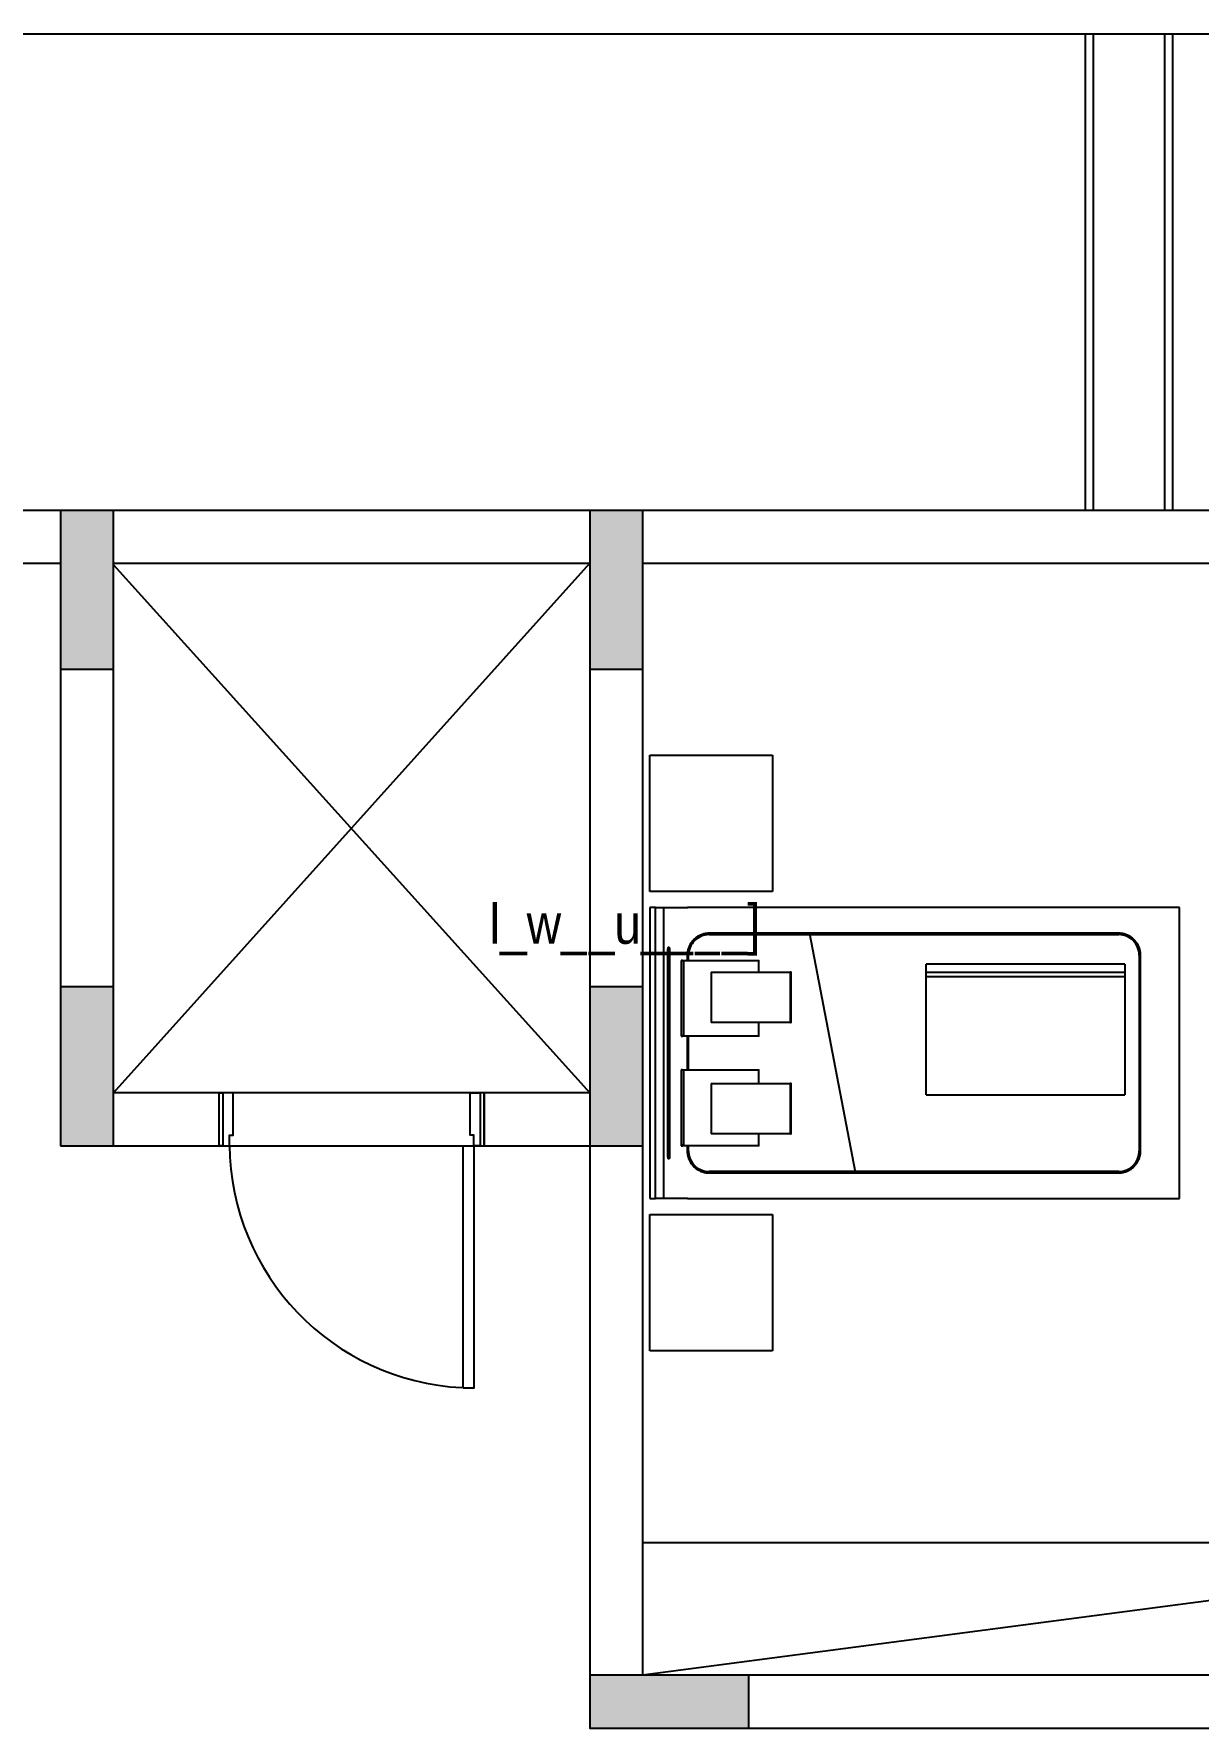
# Model space of a CAD drawing. Header units: metres. Extents: x -658 to -58, y -713 to -118.
# Drawn here: x -214.31 to -209.91, y -196.55 to -190.15 of the extents above; entities that cross this region are included whole.
import ezdxf

# ---------------------------------------------------------------- set-up
doc = ezdxf.new("R2010")
doc.units = ezdxf.units.M
doc.header["$LTSCALE"] = 100
doc.layers.add('plan', color=8, linetype='Continuous')
doc.styles.add('style12', font='xarab.shx')

# ---------------------------------------------------------------- blocks, each defined once
blk = doc.blocks.new('EN_Bed_and_2_bedside_tables_FR__Lit_avec_2_tables_de_chevets_17147 - 0900 x 1900 mm - Jumeau _1 place_-585251-الدور الاول')
for p, q in [((-1.125, -0.0259), (-0.61, -0.0259)), ((-1.125, -0.49), (-1.125, -0.0259)), ((-0.61, -0.0259), (-0.61, -0.49)), ((0.55, -0.0259), (-0.55, -0.0259)), ((-0.55, -0.0259), (-0.55, -0.0475)), ((-0.55, -0.0787), (-0.55, -0.0475)), ((-0.55, -0.0475), (0.55, -0.0475)), ((0.55, -0.0475), (0.55, -0.0259)), ((0.55, -0.0475), (0.55, -0.0787)), ((0.61, -0.0259), (1.125, -0.0259)), ((0.61, -0.49), (0.61, -0.0259)), ((1.125, -0.0259), (1.125, -0.49)), ((-0.55, -0.17), (-0.55, -0.0787)), ((-0.55, -0.0787), (0.55, -0.0787)), ((-0.39, -0.0947), (0.39, -0.0947)), ((0.39, -0.1006), (-0.39, -0.1006)), ((0.55, -0.0787), (0.55, -0.17)), ((-0.55, -0.1688), (-0.55, -2.0269)), ((-0.35, -0.1675), (-0.37, -0.1675)), ((-0.37, -0.1725), (-0.35, -0.1725)), ((-0.0635, -0.1449), (-0.35, -0.1449)), ((-0.35, -0.1477), (-0.3441, -0.1477)), ((-0.0635, -0.1528), (-0.35, -0.1528)), ((-0.0666, -0.1477), (-0.0635, -0.1477)), ((0.0635, -0.1675), (-0.0635, -0.1675)), ((-0.0635, -0.1725), (0.0635, -0.1725)), ((0.35, -0.1449), (0.0635, -0.1449)), ((0.0635, -0.1477), (0.0694, -0.1477)), ((0.35, -0.1528), (0.0635, -0.1528)), ((0.3469, -0.1477), (0.35, -0.1477)), ((0.37, -0.1675), (0.35, -0.1675)), ((0.35, -0.1725), (0.37, -0.1725)), ((0.55, -2.0269), (0.55, -0.1688)), ((-0.4525, -0.25), (-0.4525, -1.7969)), ((-0.4475, -1.7969), (-0.4475, -0.25)), ((0.4475, -0.25), (0.4475, -1.7969)), ((0.4525, -1.7969), (0.4525, -0.25)), ((-0.115, -0.2581), (-0.305, -0.2581)), ((0.305, -0.2581), (0.115, -0.2581)), ((-0.35, -0.4379), (-0.305, -0.4379)), ((-0.115, -0.4379), (-0.0635, -0.4379)), ((0.0635, -0.4379), (0.115, -0.4379)), ((0.305, -0.4379), (0.35, -0.4379)), ((-0.61, -0.49), (-1.125, -0.49)), ((1.125, -0.49), (0.61, -0.49)), ((-0.305, -0.5571), (-0.115, -0.5571)), ((-0.305, -0.5603), (-0.115, -0.5603)), ((0.115, -0.5571), (0.305, -0.5571)), ((0.115, -0.5603), (0.305, -0.5603)), ((-0.45, -0.8026), (0.45, -0.6307)), ((-0.1578, -1.07), (-0.1578, -1.82)), ((-0.0591, -1.07), (0.2889, -1.07)), ((0.2889, -1.07), (0.3062, -1.07)), ((0.2889, -1.07), (0.2889, -1.82)), ((0.3062, -1.07), (0.3062, -1.82)), ((0.3359, -1.82), (0.3359, -1.07)), ((0.2889, -1.82), (-0.0591, -1.82)), ((0.3062, -1.82), (0.2889, -1.82)), ((0.37, -1.8744), (-0.37, -1.8744)), ((-0.37, -1.8794), (0.37, -1.8794)), ((-0.55, -2.0269), (0.55, -2.0269))]:
    blk.add_line(p, q)
at = {"flags": 128}
for points in [[(-0.37, -0.1675), (-0.3733, -0.1676), (-0.3766, -0.1678), (-0.3799, -0.1681), (-0.3831, -0.1686), (-0.3864, -0.1692), (-0.3896, -0.1699), (-0.3928, -0.1708), (-0.3959, -0.1717), (-0.399, -0.1728), (-0.4021, -0.174), (-0.4051, -0.1754), (-0.4081, -0.1769), (-0.411, -0.1784), (-0.4138, -0.1801), (-0.4166, -0.1819), (-0.4192, -0.1839), (-0.4219, -0.1859), (-0.4244, -0.188), (-0.4268, -0.1902), (-0.4292, -0.1925), (-0.4314, -0.195), (-0.4336, -0.1975), (-0.4356, -0.2), (-0.4376, -0.2027), (-0.4394, -0.2054), (-0.4411, -0.2083), (-0.4427, -0.2111), (-0.4442, -0.2141), (-0.4456, -0.2171), (-0.4469, -0.2201), (-0.448, -0.2232), (-0.449, -0.2264), (-0.4499, -0.2295), (-0.4506, -0.2327), (-0.4513, -0.236), (-0.4518, -0.2392), (-0.4521, -0.2425), (-0.4524, -0.2458), (-0.4525, -0.2491), (-0.4525, -0.25)], [(0.4525, -0.25), (0.4524, -0.2467), (0.4522, -0.2434), (0.4519, -0.2401), (0.4514, -0.2369), (0.4508, -0.2336), (0.4501, -0.2304), (0.4492, -0.2272), (0.4483, -0.2241), (0.4472, -0.221), (0.446, -0.2179), (0.4446, -0.2149), (0.4431, -0.2119), (0.4416, -0.209), (0.4399, -0.2062), (0.4381, -0.2034), (0.4361, -0.2008), (0.4341, -0.1981), (0.432, -0.1956), (0.4298, -0.1932), (0.4275, -0.1908), (0.425, -0.1886), (0.4225, -0.1864), (0.42, -0.1844), (0.4173, -0.1824), (0.4146, -0.1806), (0.4117, -0.1789), (0.4089, -0.1773), (0.4059, -0.1758), (0.4029, -0.1744), (0.3999, -0.1731), (0.3968, -0.172), (0.3936, -0.171), (0.3905, -0.1701), (0.3873, -0.1694), (0.384, -0.1687), (0.3808, -0.1682), (0.3775, -0.1679), (0.3742, -0.1676), (0.3709, -0.1675), (0.37, -0.1675)], [(-0.1578, -1.07), (-0.1559, -1.07), (-0.1503, -1.07), (-0.1412, -1.07), (-0.1289, -1.07), (-0.1139, -1.07), (-0.0969, -1.07), (-0.0784, -1.07), (-0.0591, -1.07)], [(0.3062, -1.07), (0.3137, -1.07), (0.3213, -1.07), (0.3275, -1.07), (0.3321, -1.07), (0.335, -1.07), (0.3359, -1.07)], [(-0.4525, -1.7969), (-0.4524, -1.8002), (-0.4522, -1.8035), (-0.4519, -1.8068), (-0.4514, -1.8101), (-0.4508, -1.8133), (-0.4501, -1.8165), (-0.4492, -1.8197), (-0.4483, -1.8229), (-0.4472, -1.826), (-0.446, -1.829), (-0.4446, -1.832), (-0.4431, -1.835), (-0.4416, -1.8379), (-0.4399, -1.8407), (-0.4381, -1.8435), (-0.4361, -1.8462), (-0.4341, -1.8488), (-0.432, -1.8513), (-0.4298, -1.8537), (-0.4275, -1.8561), (-0.425, -1.8583), (-0.4225, -1.8605), (-0.42, -1.8625), (-0.4173, -1.8645), (-0.4146, -1.8663), (-0.4117, -1.868), (-0.4089, -1.8696), (-0.4059, -1.8711), (-0.4029, -1.8725), (-0.3999, -1.8738), (-0.3968, -1.8749), (-0.3936, -1.8759), (-0.3905, -1.8768), (-0.3873, -1.8775), (-0.384, -1.8782), (-0.3808, -1.8787), (-0.3775, -1.879), (-0.3742, -1.8793), (-0.3709, -1.8794), (-0.37, -1.8794)], [(-0.0591, -1.82), (-0.0784, -1.82), (-0.0969, -1.82), (-0.1139, -1.82), (-0.1289, -1.82), (-0.1412, -1.82), (-0.1503, -1.82), (-0.1559, -1.82), (-0.1578, -1.82)], [(0.3359, -1.82), (0.335, -1.82), (0.3321, -1.82), (0.3275, -1.82), (0.3213, -1.82), (0.3137, -1.82), (0.3062, -1.82)], [(0.37, -1.8794), (0.3733, -1.8793), (0.3766, -1.8791), (0.3799, -1.8788), (0.3831, -1.8783), (0.3864, -1.8777), (0.3896, -1.877), (0.3928, -1.8762), (0.3959, -1.8752), (0.399, -1.8741), (0.4021, -1.8729), (0.4051, -1.8715), (0.4081, -1.8701), (0.411, -1.8685), (0.4138, -1.8668), (0.4166, -1.865), (0.4192, -1.8631), (0.4219, -1.861), (0.4244, -1.8589), (0.4268, -1.8567), (0.4292, -1.8544), (0.4314, -1.852), (0.4336, -1.8495), (0.4356, -1.8469), (0.4376, -1.8442), (0.4394, -1.8415), (0.4411, -1.8387), (0.4427, -1.8358), (0.4442, -1.8328), (0.4456, -1.8298), (0.4469, -1.8268), (0.448, -1.8237), (0.449, -1.8206), (0.4499, -1.8174), (0.4506, -1.8142), (0.4513, -1.8109), (0.4518, -1.8077), (0.4521, -1.8044), (0.4524, -1.8011), (0.4525, -1.7978), (0.4525, -1.7969)]]:
    blk.add_lwpolyline(points, dxfattribs=at)
for centre, radius, start, end in [((-0.37, -0.25), 0.0775, 90, 180), ((-0.37, -0.25), 0.08, 114.50416, 115.76342), ((-0.37, -0.25), 0.08, 90, 92.36276), ((0.37, -0.25), 0.08, 87.63724, 90), ((0.37, -0.25), 0.0775, 360, 90), ((-0.37, -0.25), 0.08, 177.63724, 180), ((0.37, -0.25), 0.08, 24.50416, 25.76342), ((0.37, -0.25), 0.08, 360, 2.36276), ((-0.37, -1.7969), 0.08, 180, 182.36276), ((-0.37, -1.7969), 0.0775, 180, 270), ((-0.37, -1.7969), 0.08, 204.50416, 205.76342), ((0.37, -1.7969), 0.0775, 270, 0), ((0.37, -1.7969), 0.08, 357.63724, 360), ((-0.37, -1.7969), 0.08, 267.63724, 270), ((0.37, -1.7969), 0.08, 270, 272.36276), ((0.37, -1.7969), 0.08, 294.50416, 295.76342)]:
    blk.add_arc(centre, radius, start, end)
for points, knots in [([(-0.39, -0.1006), (-0.3906, -0.1006), (-0.3918, -0.1006), (-0.3935, -0.1005), (-0.3951, -0.1002), (-0.3965, -0.0999), (-0.3978, -0.0996), (-0.3991, -0.099), (-0.4001, -0.0981), (-0.4, -0.0971), (-0.399, -0.0963), (-0.3978, -0.0958), (-0.3962, -0.0953), (-0.3937, -0.0948), (-0.3915, -0.0947), (-0.39, -0.0947)], [0, 0, 0, 0, 0.055556, 0.111111, 0.166667, 0.222222, 0.277778, 0.333333, 0.444444, 0.583333, 0.652778, 0.722222, 0.791667, 0.861111, 1, 1, 1, 1]), ([(0.39, -0.0947), (0.3906, -0.0947), (0.3918, -0.0947), (0.3935, -0.0948), (0.3951, -0.0951), (0.3965, -0.0954), (0.3978, -0.0958), (0.3991, -0.0963), (0.4001, -0.0972), (0.4, -0.0982), (0.399, -0.099), (0.3978, -0.0996), (0.3962, -0.1), (0.3937, -0.1005), (0.3915, -0.1006), (0.39, -0.1006)], [0, 0, 0, 0, 0.055556, 0.111111, 0.166667, 0.222222, 0.277778, 0.333333, 0.444444, 0.583333, 0.652778, 0.722222, 0.791667, 0.861111, 1, 1, 1, 1]), ([(-0.35, -0.1528), (-0.35, -0.147), (-0.35, -0.1451), (-0.35, -0.1449), (-0.35, -0.1449)], [-0.02531448, -0.02531448, -0.02531448, -0.02531448, -0.01176379, -0.00982882, -0.00982882, -0.00982882, -0.00982882]), ([(-0.35, -0.4379), (-0.35, -0.438), (-0.35, -0.4376), (-0.35, -0.4207), (-0.35, -0.3933), (-0.35, -0.2909), (-0.35, -0.1753), (-0.35, -0.1528)], [-0.8738534, -0.8738534, -0.8738534, -0.8738534, -0.8529962, -0.7671953, -0.5795204, -0.2820766, 0, 0, 0, 0]), ([(-0.0635, -0.1449), (-0.0635, -0.1449), (-0.0635, -0.1451), (-0.0635, -0.147), (-0.0635, -0.1528)], [0.00982882, 0.00982882, 0.00982882, 0.00982882, 0.01176379, 0.02531448, 0.02531448, 0.02531448, 0.02531448]), ([(-0.0635, -0.1528), (-0.0635, -0.1753), (-0.0635, -0.2909), (-0.0635, -0.3933), (-0.0635, -0.4207), (-0.0635, -0.4376), (-0.0635, -0.438), (-0.0635, -0.4379)], [0, 0, 0, 0, 0.2820766, 0.5795204, 0.7671953, 0.8529962, 0.8738534, 0.8738534, 0.8738534, 0.8738534]), ([(0.0635, -0.1528), (0.0635, -0.147), (0.0635, -0.1451), (0.0635, -0.1449), (0.0635, -0.1449)], [-0.02531448, -0.02531448, -0.02531448, -0.02531448, -0.01176379, -0.00982882, -0.00982882, -0.00982882, -0.00982882]), ([(0.0635, -0.4379), (0.0635, -0.438), (0.0635, -0.4376), (0.0635, -0.4207), (0.0635, -0.3933), (0.0635, -0.2909), (0.0635, -0.1753), (0.0635, -0.1528)], [-0.8738534, -0.8738534, -0.8738534, -0.8738534, -0.8529962, -0.7671953, -0.5795204, -0.2820766, 0, 0, 0, 0]), ([(0.35, -0.1449), (0.35, -0.1449), (0.35, -0.1451), (0.35, -0.147), (0.35, -0.1528)], [0.00982882, 0.00982882, 0.00982882, 0.00982882, 0.01176379, 0.02531448, 0.02531448, 0.02531448, 0.02531448]), ([(0.35, -0.1528), (0.35, -0.1753), (0.35, -0.2909), (0.35, -0.3933), (0.35, -0.4207), (0.35, -0.4376), (0.35, -0.438), (0.35, -0.4379)], [0, 0, 0, 0, 0.2820766, 0.5795204, 0.7671953, 0.8529962, 0.8738534, 0.8738534, 0.8738534, 0.8738534]), ([(-0.305, -0.5571), (-0.305, -0.4819), (-0.305, -0.4084), (-0.305, -0.3378), (-0.305, -0.2723), (-0.305, -0.2586), (-0.305, -0.2581)], [-1.6506121, -1.6506121, -1.6506121, -1.6506121, -1.3848402, -1.1473357, -0.9731116, -0.8738534, -0.8738534, -0.8738534, -0.8738534]), ([(-0.115, -0.2581), (-0.115, -0.2586), (-0.115, -0.2723), (-0.115, -0.3378), (-0.115, -0.4084), (-0.115, -0.4819), (-0.115, -0.5571)], [0.8738534, 0.8738534, 0.8738534, 0.8738534, 0.9731116, 1.1473357, 1.3848402, 1.6506121, 1.6506121, 1.6506121, 1.6506121]), ([(0.115, -0.5571), (0.115, -0.4819), (0.115, -0.4084), (0.115, -0.3378), (0.115, -0.2723), (0.115, -0.2586), (0.115, -0.2581)], [-1.6506121, -1.6506121, -1.6506121, -1.6506121, -1.3848402, -1.1473357, -0.9731116, -0.8738534, -0.8738534, -0.8738534, -0.8738534]), ([(0.305, -0.2581), (0.305, -0.2586), (0.305, -0.2723), (0.305, -0.3378), (0.305, -0.4084), (0.305, -0.4819), (0.305, -0.5571)], [0.8738534, 0.8738534, 0.8738534, 0.8738534, 0.9731116, 1.1473357, 1.3848402, 1.6506121, 1.6506121, 1.6506121, 1.6506121]), ([(-0.305, -0.5595), (-0.305, -0.5599), (-0.305, -0.5608), (-0.305, -0.5598), (-0.305, -0.5571)], [-0.01567087, -0.01567087, -0.01567087, -0.01567087, -0.01176379, 0, 0, 0, 0]), ([(-0.115, -0.5571), (-0.115, -0.5598), (-0.115, -0.5608), (-0.115, -0.5599), (-0.115, -0.5595)], [0, 0, 0, 0, 0.01176379, 0.01567087, 0.01567087, 0.01567087, 0.01567087]), ([(0.115, -0.5595), (0.115, -0.5599), (0.115, -0.5608), (0.115, -0.5598), (0.115, -0.5571)], [-0.01567087, -0.01567087, -0.01567087, -0.01567087, -0.01176379, 0, 0, 0, 0]), ([(0.305, -0.5571), (0.305, -0.5598), (0.305, -0.5608), (0.305, -0.5599), (0.305, -0.5595)], [0, 0, 0, 0, 0.01176379, 0.01567087, 0.01567087, 0.01567087, 0.01567087])]:
    blk.add_open_spline(points, degree=3, knots=knots)
for points in [[(-0.35, -0.1449), (-0.35, -0.1449), (-0.35, -0.1454), (-0.35, -0.146)], [(-0.35, -0.146), (-0.35, -0.1464), (-0.35, -0.147), (-0.35, -0.1477)], [(-0.35, -0.1477), (-0.35, -0.1482), (-0.35, -0.1486), (-0.35, -0.1491)], [(-0.0635, -0.1456), (-0.0635, -0.1451), (-0.0635, -0.1447), (-0.0635, -0.1447)], [(-0.0635, -0.1477), (-0.0635, -0.147), (-0.0635, -0.1464), (-0.0635, -0.146)], [(-0.0635, -0.1491), (-0.0635, -0.1486), (-0.0635, -0.1482), (-0.0635, -0.1477)], [(0.0635, -0.1449), (0.0635, -0.1449), (0.0635, -0.1454), (0.0635, -0.146)], [(0.0635, -0.146), (0.0635, -0.1464), (0.0635, -0.147), (0.0635, -0.1477)], [(0.0635, -0.1477), (0.0635, -0.1482), (0.0635, -0.1486), (0.0635, -0.1491)], [(0.35, -0.1456), (0.35, -0.1451), (0.35, -0.1447), (0.35, -0.1447)], [(0.35, -0.1477), (0.35, -0.147), (0.35, -0.1464), (0.35, -0.146)], [(0.35, -0.1491), (0.35, -0.1486), (0.35, -0.1482), (0.35, -0.1477)], [(-0.305, -0.5572), (-0.305, -0.558), (-0.305, -0.5588), (-0.305, -0.5593)], [(-0.115, -0.5591), (-0.115, -0.5587), (-0.115, -0.5577), (-0.115, -0.5567)], [(0.115, -0.5572), (0.115, -0.558), (0.115, -0.5588), (0.115, -0.5593)], [(0.305, -0.5591), (0.305, -0.5587), (0.305, -0.5577), (0.305, -0.5567)]]:
    blk.add_open_spline(points, degree=3)
blk = doc.blocks.new('*U109')
for points in [[(79, 1016), (79, 100), (39, 100), (39, 1016)], [(0, -100), (14, -100), (14, 100), (0, 100)], [(1000, -100), (986, -100), (986, 100), (1000, 100)]]:
    blk.add_lwpolyline(points, close=True)
at = {"ltscale": 0.25}
for points in [[(1000, 100), (0, 100)], [(0, -100), (1000, -100)]]:
    blk.add_lwpolyline(points, dxfattribs=at)
at = {"flags": 128}
for points in [[(14, -100), (14, 100), (14, 100), (39, 100), (39, 60), (52, 60), (52, -100)], [(986, -100), (986, 100), (986, 100), (961, 100), (961, 60), (948, 60), (948, -100), (986, -100)]]:
    blk.add_lwpolyline(points, close=True, dxfattribs=at)
at = {"ltscale": 0.25}
blk.add_arc((38.1, 91.7), 923, 0.40319, 87.18918, dxfattribs=at)
blk = doc.blocks.new('RWEFRWEFRWE')
h = blk.add_hatch(color=256)
h.dxf.hatch_style = 1
h.paths.add_polyline_path([(-214.2055, -174.6532), (-214.0055, -174.6532), (-214.0055, -174.0532), (-214.2055, -174.0532)])
h = blk.add_hatch(color=256)
h.dxf.hatch_style = 1
h.paths.add_polyline_path([(-212.2055, -174.6532), (-212.0055, -174.6532), (-212.0055, -174.0532), (-212.2055, -174.0532)])
h = blk.add_hatch(color=256)
h.dxf.hatch_style = 1
h.paths.add_polyline_path([(-214.2055, -176.4532), (-214.0055, -176.4532), (-214.0055, -175.8532), (-214.2055, -175.8532)])
h = blk.add_hatch(color=256)
h.dxf.hatch_style = 1
h.paths.add_polyline_path([(-212.2055, -176.4532), (-212.0055, -176.4532), (-212.0055, -175.8532), (-212.2055, -175.8532)])
h = blk.add_hatch(color=256)
h.dxf.hatch_style = 1
h.paths.add_polyline_path([(-211.6055, -178.6532), (-211.6055, -178.4532), (-212.2055, -178.4532), (-212.2055, -178.6532)])
for points in [[(-214.2055, -174.6532), (-214.0055, -174.6532), (-214.0055, -174.0532), (-214.2055, -174.0532)], [(-212.2055, -174.6532), (-212.0055, -174.6532), (-212.0055, -174.0532), (-212.2055, -174.0532)], [(-214.2055, -176.4532), (-214.0055, -176.4532), (-214.0055, -175.8532), (-214.2055, -175.8532)], [(-212.2055, -176.4532), (-212.0055, -176.4532), (-212.0055, -175.8532), (-212.2055, -175.8532)], [(-211.6055, -178.6532), (-211.6055, -178.4532), (-212.2055, -178.4532), (-212.2055, -178.6532)]]:
    blk.add_lwpolyline(points, close=True)
blk = doc.blocks.new('A$Cb06f5615')
at = {"layer": 'plan'}
for p, q in [((-28.7035, 21.1095), (-11.1028, 21.1095)), ((-21.4035, 19.3095), (-26.2035, 19.3095)), ((-26.2035, 19.1095), (-26.0035, 19.1095)), ((-26.0035, 19.1095), (-26.0035, 16.9095)), ((-25.8035, 19.1095), (-24.0035, 19.1095)), ((-25.8035, 17.1095), (-25.8035, 19.1095)), ((-24.0035, 19.1095), (-24.0035, 17.1095)), ((-23.8035, 19.1095), (-21.4035, 19.1095)), ((-23.8035, 14.9095), (-23.8035, 19.1095)), ((-25.4035, 17.1095), (-25.8035, 17.1095)), ((-25.4035, 16.9095), (-25.4035, 17.1095)), ((-24.0035, 17.1095), (-24.4035, 17.1095)), ((-24.4035, 17.1095), (-24.4035, 16.9095)), ((-26.0035, 16.9095), (-25.4035, 16.9095)), ((-24.4035, 16.9095), (-24.0035, 16.9095)), ((-24.0035, 16.9095), (-24.0035, 14.7095)), ((-20.0035, 15.4095), (-23.8035, 15.4095)), ((-20.0035, 15.4095), (-23.8035, 14.9095)), ((-20.0035, 14.9095), (-23.8035, 14.9095)), ((-24.0035, 14.7095), (-19.8035, 14.7095))]:
    blk.add_line(p, q, dxfattribs=at)
at = {"layer": 'plan', "ltscale": 0.4}
blk.add_line((-22.1335, 21.1095), (-22.1335, 19.3095), dxfattribs=at)
at = {"layer": 'plan', "ltscale": 0.05}
blk.add_line((-22.1035, 21.1095), (-22.1035, 19.3095), dxfattribs=at)
at = {"layer": 'plan', "ltscale": 0.5}
for p, q in [((-25.8035, 17.1095), (-24.0035, 19.1095)), ((-25.8035, 19.1041), (-24.0035, 17.1095))]:
    blk.add_line(p, q, dxfattribs=at)
at = {"layer": 'plan', "ltscale": 0.4}
blk.add_lwpolyline([(-21.8335, 21.1095), (-21.8335, 19.3095)], dxfattribs=at)
at = {"layer": 'plan', "ltscale": 0.05}
blk.add_lwpolyline([(-21.8035, 21.1095), (-21.8035, 19.3095)], dxfattribs=at)
at = {"layer": 'plan'}
blk.add_blockref('RWEFRWEFRWE', (188.202, 193.3627), dxfattribs=at)
at = {"layer": 'plan', "rotation": 89.99999999999997}
blk.add_blockref('EN_Bed_and_2_bedside_tables_FR__Lit_avec_2_tables_de_chevets_17147 - 0900 x 1900 mm - Jumeau _1 place_-585251-الدور الاول', (-23.8035, 17.2595), dxfattribs=at)
at = {"layer": 'plan', "xscale": 0.001, "yscale": 0.001, "zscale": 0.001, "rotation": 180}
blk.add_blockref('*U109', (-24.4035, 17.0095), dxfattribs=at)
at = {"layer": 'plan', "style": 'style12', "width": 0.9}
blk.add_text('l_w__u____]', height=0.15, dxfattribs=at).set_placement((-24.3831, 17.6723))

msp = doc.modelspace()

# ---------------------------------------------------------------- block references
at = {"layer": 'plan'}
msp.add_blockref('A$Cb06f5615', (-188.202, -211.2557), dxfattribs=at)

doc.saveas('drawing.dxf')
